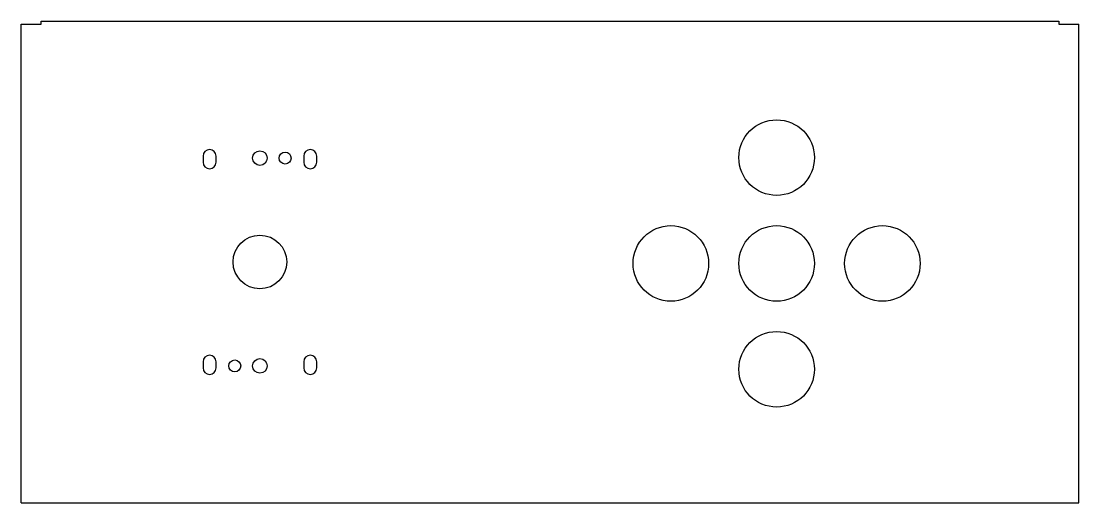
# Model space of a CAD drawing. Header units: millimetres. Extents: x 0 to 420, y 0 to 191.
import ezdxf

# ---------------------------------------------------------------- set-up
doc = ezdxf.new("R2010")
doc.units = ezdxf.units.MM

msp = doc.modelspace()

# ---------------------------------------------------------------- linework, layer by layer
at = {"color": 7, "linetype": 'Continuous', "lineweight": 25}
for p, q in [((0, 190), (8, 190)), ((0, 0), (0, 190)), ((8, 191.15), (412, 191.15)), ((8, 190), (8, 191.15)), ((412, 191.15), (412, 190)), ((412, 190), (420, 190)), ((420, 0), (420, 190)), ((72.21, 137.57), (72.21, 135.18)), ((77.41, 135.18), (77.41, 137.57)), ((112.21, 137.57), (112.21, 135.18)), ((117.41, 135.18), (117.41, 137.57)), ((72.21, 55.98), (72.21, 53.58)), ((77.41, 53.58), (77.41, 55.98)), ((112.21, 55.98), (112.21, 53.58)), ((117.41, 53.58), (117.41, 55.98)), ((0, 0), (420, 0))]:
    msp.add_line(p, q, dxfattribs=at)
for centre, radius in [((300, 137), 15), ((94.81, 136.82), 2.9), ((104.81, 136.82), 2.38), ((258, 95), 15), ((300, 95), 15), ((342, 95), 15), ((94.81, 95.58), 10.65), ((300, 53), 15), ((84.81, 54.33), 2.38), ((94.81, 54.33), 2.9)]:
    msp.add_circle(centre, radius, dxfattribs=at)
for centre, start, end in [((74.81, 137.57), 0, 180), ((114.81, 137.57), 0, 180), ((74.81, 135.18), 180, 0), ((114.81, 135.18), 180, 0), ((74.81, 55.98), 0, 180), ((114.81, 55.98), 0, 180), ((74.81, 53.58), 180, 0), ((114.81, 53.58), 180, 0)]:
    msp.add_arc(centre, 2.6, start, end, dxfattribs=at)

doc.saveas('drawing.dxf')
